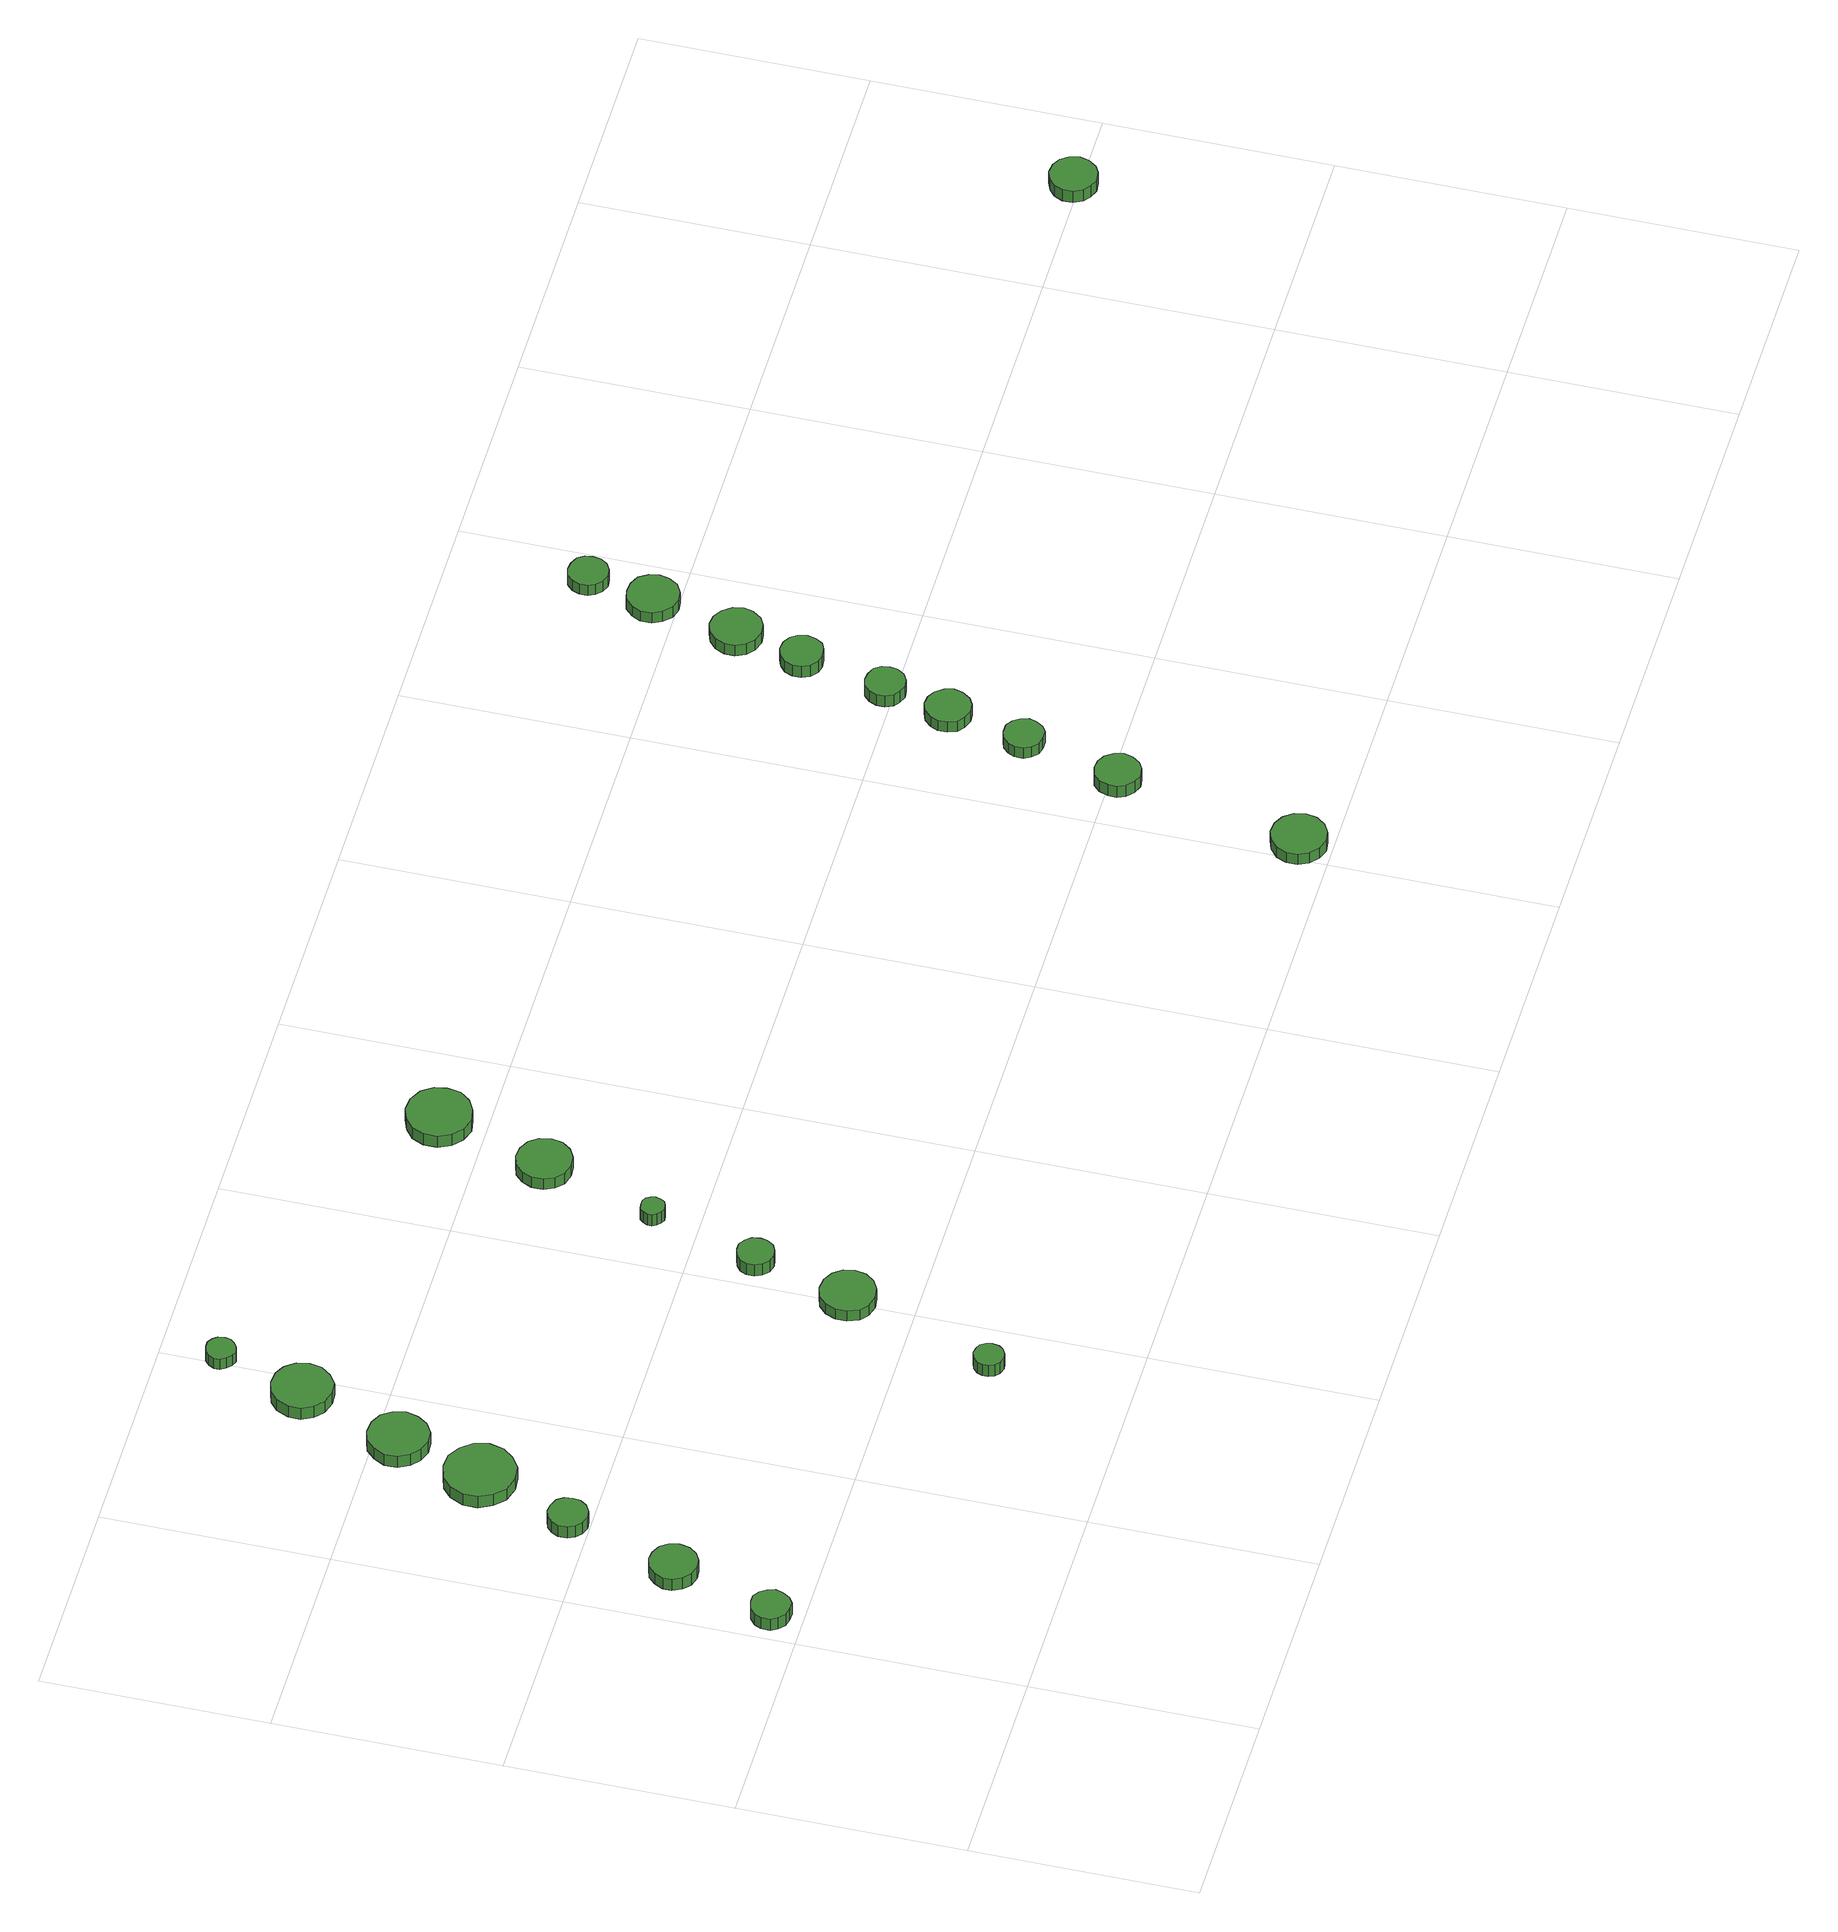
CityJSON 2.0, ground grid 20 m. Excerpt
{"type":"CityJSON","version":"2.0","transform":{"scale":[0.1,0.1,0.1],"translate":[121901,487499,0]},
"CityObjects":{
"tree1":{"type":"SolitaryVegetationObject","attributes":{"function":"something"},"geometry":[{"type":"MultiSurface","lod":"1","boundaries":[[[0,1,2,3,4,5,6,7,8,9,10,11,12,13,14]],[[15,16,17,18,19,20,21,22,23,24,25,26,27,28,29]],[[0,29,28,1]],[[1,28,27,2]],[[2,27,26,3]],[[3,26,25,4]],[[4,25,24,5]],[[5,24,23,6]],[[6,23,22,7]],[[7,22,21,8]],[[8,21,20,9]],[[9,20,19,10]],[[10,19,18,11]],[[11,18,17,12]],[[12,17,16,13]],[[13,16,15,14]],[[14,15,29,0]]]}]},
"tree2":{"type":"SolitaryVegetationObject","attributes":{"function":"something"},"geometry":[{"type":"MultiSurface","lod":"1","boundaries":[[[30,31,32,33,34,35,36,37,38,39,40,41,42,43,44]],[[45,46,47,48,49,50,51,52,53,54,55,56,57,58,59]],[[30,59,58,31]],[[31,58,57,32]],[[32,57,56,33]],[[33,56,55,34]],[[34,55,54,35]],[[35,54,53,36]],[[36,53,52,37]],[[37,52,51,38]],[[38,51,50,39]],[[39,50,49,40]],[[40,49,48,41]],[[41,48,47,42]],[[42,47,46,43]],[[43,46,45,44]],[[44,45,59,30]]]}]},
"tree3":{"type":"SolitaryVegetationObject","attributes":{"function":"something"},"geometry":[{"type":"MultiSurface","lod":"1","boundaries":[[[60,61,62,63,64,65,66,67,68,69,70,71,72,73,74]],[[75,76,77,78,79,80,81,82,83,84,85,86,87,88,89]],[[60,89,88,61]],[[61,88,87,62]],[[62,87,86,63]],[[63,86,85,64]],[[64,85,84,65]],[[65,84,83,66]],[[66,83,82,67]],[[67,82,81,68]],[[68,81,80,69]],[[69,80,79,70]],[[70,79,78,71]],[[71,78,77,72]],[[72,77,76,73]],[[73,76,75,74]],[[74,75,89,60]]]}]},
"tree4":{"type":"SolitaryVegetationObject","attributes":{"function":"something"},"geometry":[{"type":"MultiSurface","lod":"1","boundaries":[[[90,91,92,93,94,95,96,97,98,99,100,101,102,103,104]],[[105,106,107,108,109,110,111,112,113,114,115,116,117,118,119]],[[90,119,118,91]],[[91,118,117,92]],[[92,117,116,93]],[[93,116,115,94]],[[94,115,114,95]],[[95,114,113,96]],[[96,113,112,97]],[[97,112,111,98]],[[98,111,110,99]],[[99,110,109,100]],[[100,109,108,101]],[[101,108,107,102]],[[102,107,106,103]],[[103,106,105,104]],[[104,105,119,90]]]}]},
"tree5":{"type":"SolitaryVegetationObject","attributes":{"function":"something"},"geometry":[{"type":"MultiSurface","lod":"1","boundaries":[[[120,121,122,123,124,125,126,127,128,129,130,131,132,133,134]],[[135,136,137,138,139,140,141,142,143,144,145,146,147,148,149]],[[120,149,148,121]],[[121,148,147,122]],[[122,147,146,123]],[[123,146,145,124]],[[124,145,144,125]],[[125,144,143,126]],[[126,143,142,127]],[[127,142,141,128]],[[128,141,140,129]],[[129,140,139,130]],[[130,139,138,131]],[[131,138,137,132]],[[132,137,136,133]],[[133,136,135,134]],[[134,135,149,120]]]}]},
"tree6":{"type":"SolitaryVegetationObject","attributes":{"function":"something"},"geometry":[{"type":"MultiSurface","lod":"1","boundaries":[[[150,151,152,153,154,155,156,157,158,159,160,161,162,163,164]],[[165,166,167,168,169,170,171,172,173,174,175,176,177,178,179]],[[150,179,178,151]],[[151,178,177,152]],[[152,177,176,153]],[[153,176,175,154]],[[154,175,174,155]],[[155,174,173,156]],[[156,173,172,157]],[[157,172,171,158]],[[158,171,170,159]],[[159,170,169,160]],[[160,169,168,161]],[[161,168,167,162]],[[162,167,166,163]],[[163,166,165,164]],[[164,165,179,150]]]}]},
"tree7":{"type":"SolitaryVegetationObject","attributes":{"function":"something"},"geometry":[{"type":"MultiSurface","lod":"1","boundaries":[[[180,181,182,183,184,185,186,187,188,189,190,191,192,193,194]],[[195,196,197,198,199,200,201,202,203,204,205,206,207,208,209]],[[180,209,208,181]],[[181,208,207,182]],[[182,207,206,183]],[[183,206,205,184]],[[184,205,204,185]],[[185,204,203,186]],[[186,203,202,187]],[[187,202,201,188]],[[188,201,200,189]],[[189,200,199,190]],[[190,199,198,191]],[[191,198,197,192]],[[192,197,196,193]],[[193,196,195,194]],[[194,195,209,180]]]}]},
"tree8":{"type":"SolitaryVegetationObject","attributes":{"function":"something"},"geometry":[{"type":"MultiSurface","lod":"1","boundaries":[[[210,211,212,213,214,215,216,217,218,219,220,221,222,223,224]],[[225,226,227,228,229,230,231,232,233,234,235,236,237,238,239]],[[210,239,238,211]],[[211,238,237,212]],[[212,237,236,213]],[[213,236,235,214]],[[214,235,234,215]],[[215,234,233,216]],[[216,233,232,217]],[[217,232,231,218]],[[218,231,230,219]],[[219,230,229,220]],[[220,229,228,221]],[[221,228,227,222]],[[222,227,226,223]],[[223,226,225,224]],[[224,225,239,210]]]}]},
"tree9":{"type":"SolitaryVegetationObject","attributes":{"function":"something"},"geometry":[{"type":"MultiSurface","lod":"1","boundaries":[[[240,241,242,243,244,245,246,247,248,249,250,251,252,253,254]],[[255,256,257,258,259,260,261,262,263,264,265,266,267,268,269]],[[240,269,268,241]],[[241,268,267,242]],[[242,267,266,243]],[[243,266,265,244]],[[244,265,264,245]],[[245,264,263,246]],[[246,263,262,247]],[[247,262,261,248]],[[248,261,260,249]],[[249,260,259,250]],[[250,259,258,251]],[[251,258,257,252]],[[252,257,256,253]],[[253,256,255,254]],[[254,255,269,240]]]}]},
"tree10":{"type":"SolitaryVegetationObject","attributes":{"function":"something"},"geometry":[{"type":"MultiSurface","lod":"1","boundaries":[[[270,271,272,273,274,275,276,277,278,279,280,281,282,283,284]],[[285,286,287,288,289,290,291,292,293,294,295,296,297,298,299]],[[270,299,298,271]],[[271,298,297,272]],[[272,297,296,273]],[[273,296,295,274]],[[274,295,294,275]],[[275,294,293,276]],[[276,293,292,277]],[[277,292,291,278]],[[278,291,290,279]],[[279,290,289,280]],[[280,289,288,281]],[[281,288,287,282]],[[282,287,286,283]],[[283,286,285,284]],[[284,285,299,270]]]}]},
"tree11":{"type":"SolitaryVegetationObject","attributes":{"function":"something"},"geometry":[{"type":"MultiSurface","lod":"1","boundaries":[[[300,301,302,303,304,305,306,307,308,309,310,311,312,313,314]],[[315,316,317,318,319,320,321,322,323,324,325,326,327,328,329]],[[300,329,328,301]],[[301,328,327,302]],[[302,327,326,303]],[[303,326,325,304]],[[304,325,324,305]],[[305,324,323,306]],[[306,323,322,307]],[[307,322,321,308]],[[308,321,320,309]],[[309,320,319,310]],[[310,319,318,311]],[[311,318,317,312]],[[312,317,316,313]],[[313,316,315,314]],[[314,315,329,300]]]}]},
"tree12":{"type":"SolitaryVegetationObject","attributes":{"function":"something"},"geometry":[{"type":"MultiSurface","lod":"1","boundaries":[[[330,331,332,333,334,335,336,337,338,339,340,341,342,343,344]],[[345,346,347,348,349,350,351,352,353,354,355,356,357,358,359]],[[330,359,358,331]],[[331,358,357,332]],[[332,357,356,333]],[[333,356,355,334]],[[334,355,354,335]],[[335,354,353,336]],[[336,353,352,337]],[[337,352,351,338]],[[338,351,350,339]],[[339,350,349,340]],[[340,349,348,341]],[[341,348,347,342]],[[342,347,346,343]],[[343,346,345,344]],[[344,345,359,330]]]}]},
"tree13":{"type":"SolitaryVegetationObject","attributes":{"function":"something"},"geometry":[{"type":"MultiSurface","lod":"1","boundaries":[[[360,361,362,363,364,365,366,367,368,369,370,371,372,373,374]],[[375,376,377,378,379,380,381,382,383,384,385,386,387,388,389]],[[360,389,388,361]],[[361,388,387,362]],[[362,387,386,363]],[[363,386,385,364]],[[364,385,384,365]],[[365,384,383,366]],[[366,383,382,367]],[[367,382,381,368]],[[368,381,380,369]],[[369,380,379,370]],[[370,379,378,371]],[[371,378,377,372]],[[372,377,376,373]],[[373,376,375,374]],[[374,375,389,360]]]}]},
"tree14":{"type":"SolitaryVegetationObject","attributes":{"function":"something"},"geometry":[{"type":"MultiSurface","lod":"1","boundaries":[[[390,391,392,393,394,395,396,397,398,399,400,401,402,403,404]],[[405,406,407,408,409,410,411,412,413,414,415,416,417,418,419]],[[390,419,418,391]],[[391,418,417,392]],[[392,417,416,393]],[[393,416,415,394]],[[394,415,414,395]],[[395,414,413,396]],[[396,413,412,397]],[[397,412,411,398]],[[398,411,410,399]],[[399,410,409,400]],[[400,409,408,401]],[[401,408,407,402]],[[402,407,406,403]],[[403,406,405,404]],[[404,405,419,390]]]}]},
"tree15":{"type":"SolitaryVegetationObject","attributes":{"function":"something"},"geometry":[{"type":"MultiSurface","lod":"1","boundaries":[[[420,421,422,423,424,425,426,427,428,429,430,431,432,433,434]],[[435,436,437,438,439,440,441,442,443,444,445,446,447,448,449]],[[420,449,448,421]],[[421,448,447,422]],[[422,447,446,423]],[[423,446,445,424]],[[424,445,444,425]],[[425,444,443,426]],[[426,443,442,427]],[[427,442,441,428]],[[428,441,440,429]],[[429,440,439,430]],[[430,439,438,431]],[[431,438,437,432]],[[432,437,436,433]],[[433,436,435,434]],[[434,435,449,420]]]}]},
"tree16":{"type":"SolitaryVegetationObject","attributes":{"function":"something"},"geometry":[{"type":"MultiSurface","lod":"1","boundaries":[[[450,451,452,453,454,455,456,457,458,459,460,461,462,463,464]],[[465,466,467,468,469,470,471,472,473,474,475,476,477,478,479]],[[450,479,478,451]],[[451,478,477,452]],[[452,477,476,453]],[[453,476,475,454]],[[454,475,474,455]],[[455,474,473,456]],[[456,473,472,457]],[[457,472,471,458]],[[458,471,470,459]],[[459,470,469,460]],[[460,469,468,461]],[[461,468,467,462]],[[462,467,466,463]],[[463,466,465,464]],[[464,465,479,450]]]}]},
"tree17":{"type":"SolitaryVegetationObject","attributes":{"function":"something"},"geometry":[{"type":"MultiSurface","lod":"1","boundaries":[[[480,481,482,483,484,485,486,487,488,489,490,491,492,493,494]],[[495,496,497,498,499,500,501,502,503,504,505,506,507,508,509]],[[480,509,508,481]],[[481,508,507,482]],[[482,507,506,483]],[[483,506,505,484]],[[484,505,504,485]],[[485,504,503,486]],[[486,503,502,487]],[[487,502,501,488]],[[488,501,500,489]],[[489,500,499,490]],[[490,499,498,491]],[[491,498,497,492]],[[492,497,496,493]],[[493,496,495,494]],[[494,495,509,480]]]}]},
"tree18":{"type":"SolitaryVegetationObject","attributes":{"function":"something"},"geometry":[{"type":"MultiSurface","lod":"1","boundaries":[[[510,511,512,513,514,515,516,517,518,519,520,521,522,523,524]],[[525,526,527,528,529,530,531,532,533,534,535,536,537,538,539]],[[510,539,538,511]],[[511,538,537,512]],[[512,537,536,513]],[[513,536,535,514]],[[514,535,534,515]],[[515,534,533,516]],[[516,533,532,517]],[[517,532,531,518]],[[518,531,530,519]],[[519,530,529,520]],[[520,529,528,521]],[[521,528,527,522]],[[522,527,526,523]],[[523,526,525,524]],[[524,525,539,510]]]}]},
"tree19":{"type":"SolitaryVegetationObject","attributes":{"function":"something"},"geometry":[{"type":"MultiSurface","lod":"1","boundaries":[[[540,541,542,543,544,545,546,547,548,549,550,551,552,553,554]],[[555,556,557,558,559,560,561,562,563,564,565,566,567,568,569]],[[540,569,568,541]],[[541,568,567,542]],[[542,567,566,543]],[[543,566,565,544]],[[544,565,564,545]],[[545,564,563,546]],[[546,563,562,547]],[[547,562,561,548]],[[548,561,560,549]],[[549,560,559,550]],[[550,559,558,551]],[[551,558,557,552]],[[552,557,556,553]],[[553,556,555,554]],[[554,555,569,540]]]}]},
"tree20":{"type":"SolitaryVegetationObject","attributes":{"function":"something"},"geometry":[{"type":"MultiSurface","lod":"1","boundaries":[[[570,571,572,573,574,575,576,577,578,579,580,581,582,583,584]],[[585,586,587,588,589,590,591,592,593,594,595,596,597,598,599]],[[570,599,598,571]],[[571,598,597,572]],[[572,597,596,573]],[[573,596,595,574]],[[574,595,594,575]],[[575,594,593,576]],[[576,593,592,577]],[[577,592,591,578]],[[578,591,590,579]],[[579,590,589,580]],[[580,589,588,581]],[[581,588,587,582]],[[582,587,586,583]],[[583,586,585,584]],[[584,585,599,570]]]}]},
"tree21":{"type":"SolitaryVegetationObject","attributes":{"function":"something"},"geometry":[{"type":"MultiSurface","lod":"1","boundaries":[[[600,601,602,603,604,605,606,607,608,609,610,611,612,613,614]],[[615,616,617,618,619,620,621,622,623,624,625,626,627,628,629]],[[600,629,628,601]],[[601,628,627,602]],[[602,627,626,603]],[[603,626,625,604]],[[604,625,624,605]],[[605,624,623,606]],[[606,623,622,607]],[[607,622,621,608]],[[608,621,620,609]],[[609,620,619,610]],[[610,619,618,611]],[[611,618,617,612]],[[612,617,616,613]],[[613,616,615,614]],[[614,615,629,600]]]}]},
"tree22":{"type":"SolitaryVegetationObject","attributes":{"function":"something"},"geometry":[{"type":"MultiSurface","lod":"1","boundaries":[[[630,631,632,633,634,635,636,637,638,639,640,641,642,643,644]],[[645,646,647,648,649,650,651,652,653,654,655,656,657,658,659]],[[630,659,658,631]],[[631,658,657,632]],[[632,657,656,633]],[[633,656,655,634]],[[634,655,654,635]],[[635,654,653,636]],[[636,653,652,637]],[[637,652,651,638]],[[638,651,650,639]],[[639,650,649,640]],[[640,649,648,641]],[[641,648,647,642]],[[642,647,646,643]],[[643,646,645,644]],[[644,645,659,630]]]}]},
"tree23":{"type":"SolitaryVegetationObject","attributes":{"function":"something"},"geometry":[{"type":"MultiSurface","lod":"1","boundaries":[[[660,661,662,663,664,665,666,667,668,669,670,671,672,673,674]],[[675,676,677,678,679,680,681,682,683,684,685,686,687,688,689]],[[660,689,688,661]],[[661,688,687,662]],[[662,687,686,663]],[[663,686,685,664]],[[664,685,684,665]],[[665,684,683,666]],[[666,683,682,667]],[[667,682,681,668]],[[668,681,680,669]],[[669,680,679,670]],[[670,679,678,671]],[[671,678,677,672]],[[672,677,676,673]],[[673,676,675,674]],[[674,675,689,660]]]}]}
},
"vertices":[
[44,228,16],[42,235,16],[38,241,16],[32,245,16],[25,245,16],[18,243,16],[12,238,16],[9,232,16],[9,224,16],[12,218,16],[18,213,16],[25,211,16],[32,211,16],[38,215,16],[42,221,16],[42,221,3],[38,215,3],[32,211,3],[25,211,3],[18,213,3],[12,218,3],[9,224,3],[9,232,3],[12,238,3],[18,243,3],[25,245,3],[32,245,3],[38,241,3],[42,235,3],[44,228,3],
[76,319,16],[74,328,16],[69,335,16],[61,339,16],[53,340,16],[44,337,16],[38,331,16],[34,323,16],[34,315,16],[38,307,16],[44,301,16],[53,298,16],[61,299,16],[69,303,16],[74,310,16],[74,310,3],[69,303,3],[61,299,3],[53,298,3],[44,301,3],[38,307,3],[34,315,3],[34,323,3],[38,331,3],[44,337,3],[53,340,3],[61,339,3],[69,335,3],[74,328,3],[76,319,3],
[106,419,16],[105,426,16],[101,432,16],[94,435,16],[87,436,16],[80,434,16],[75,429,16],[72,423,16],[72,415,16],[75,409,16],[80,404,16],[87,401,16],[94,402,16],[101,406,16],[105,412,16],[105,412,3],[101,406,3],[94,402,3],[87,401,3],[80,404,3],[75,409,3],[72,415,3],[72,423,3],[75,429,3],[80,434,3],[87,436,3],[94,435,3],[101,432,3],[105,426,3],[106,419,3],
[150,502,17],[147,515,17],[139,525,17],[128,532,17],[115,533,17],[102,529,17],[93,521,17],[87,509,17],[87,496,17],[93,484,17],[102,475,17],[115,471,17],[128,472,17],[139,479,17],[147,489,17],[147,489,4],[139,479,4],[128,472,4],[115,471,4],[102,475,4],[93,484,4],[87,496,4],[87,509,4],[93,521,4],[102,529,4],[115,533,4],[128,532,4],[139,525,4],[147,515,4],[150,502,4],
[170,579,16],[167,590,16],[161,599,16],[151,604,16],[140,605,16],[130,602,16],[122,594,16],[117,584,16],[117,573,16],[122,563,16],[130,556,16],[140,552,16],[151,553,16],[161,559,16],[167,568,16],[167,568,3],[161,559,3],[151,553,3],[140,552,3],[130,556,3],[122,563,3],[117,573,3],[117,584,3],[122,594,3],[130,602,3],[140,605,3],[151,604,3],[161,599,3],[167,590,3],[170,579,3],
[205,671,16],[203,682,16],[196,691,16],[187,696,16],[176,697,16],[165,694,16],[157,687,16],[152,676,16],[152,665,16],[157,655,16],[165,648,16],[176,644,16],[187,645,16],[196,651,16],[203,660,16],[203,660,3],[196,651,3],[187,645,3],[176,644,3],[165,648,3],[157,655,3],[152,665,3],[152,676,3],[157,687,3],[165,694,3],[176,697,3],[187,696,3],[196,691,3],[203,682,3],[205,671,3],
[371,126,15],[370,131,15],[367,136,15],[362,138,15],[357,139,15],[351,137,15],[347,133,15],[345,128,15],[345,123,15],[347,118,15],[351,114,15],[357,112,15],[362,113,15],[367,116,15],[370,120,15],[370,120,2],[367,116,2],[362,113,2],[357,112,2],[351,114,2],[347,118,2],[345,123,2],[345,128,2],[347,133,2],[351,137,2],[357,139,2],[362,138,2],[367,136,2],[370,131,2],[371,126,2],
[217,747,16],[216,753,16],[213,757,16],[208,760,16],[203,760,16],[198,759,16],[194,755,16],[191,750,16],[191,745,16],[194,740,16],[198,736,16],[203,734,16],[208,735,16],[213,738,16],[216,742,16],[216,742,4],[213,738,4],[208,735,4],[203,734,4],[198,736,4],[194,740,4],[191,745,4],[191,750,4],[194,755,4],[198,759,4],[203,760,4],[208,760,4],[213,757,4],[216,753,4],[217,747,4],
[425,258,16],[423,268,16],[417,276,16],[408,281,16],[398,282,16],[388,279,16],[381,272,16],[377,263,16],[377,253,16],[381,243,16],[388,237,16],[398,234,16],[408,235,16],[417,240,16],[423,248,16],[423,248,4],[417,240,4],[408,235,4],[398,234,4],[388,237,4],[381,243,4],[377,253,4],[377,263,4],[381,272,4],[388,279,4],[398,282,4],[408,281,4],[417,276,4],[423,268,4],[425,258,4],
[442,344,16],[441,351,16],[437,356,16],[431,360,16],[425,360,16],[418,358,16],[413,354,16],[410,348,16],[410,341,16],[413,335,16],[418,330,16],[425,328,16],[431,329,16],[437,332,16],[441,338,16],[441,338,3],[437,332,3],[431,329,3],[425,328,3],[418,330,3],[413,335,3],[410,341,3],[410,348,3],[413,354,3],[418,358,3],[425,360,3],[431,360,3],[437,356,3],[441,351,3],[442,344,3],
[468,441,15],[467,445,15],[465,449,15],[461,451,15],[456,451,15],[452,450,15],[449,447,15],[447,443,15],[447,439,15],[449,435,15],[452,432,15],[456,430,15],[461,431,15],[465,433,15],[467,437,15],[467,437,2],[465,433,2],[461,431,2],[456,430,2],[452,432,2],[449,435,2],[447,439,2],[447,443,2],[449,447,2],[452,450,2],[456,451,2],[461,451,2],[465,449,2],[467,445,2],[468,441,2],
[512,542,16],[510,552,16],[504,560,16],[495,565,16],[485,566,16],[475,563,16],[468,556,16],[464,547,16],[464,537,16],[468,528,16],[475,521,16],[485,518,16],[495,519,16],[504,524,16],[510,532,16],[510,532,4],[504,524,4],[495,519,4],[485,518,4],[475,521,4],[468,528,4],[464,537,4],[464,547,4],[468,556,4],[475,563,4],[485,566,4],[495,565,4],[504,560,4],[510,552,4],[512,542,4],
[548,641,16],[546,652,16],[539,662,16],[528,668,16],[516,669,16],[505,665,16],[496,658,16],[491,647,16],[491,635,16],[496,624,16],[505,616,16],[516,612,16],[528,614,16],[539,620,16],[546,629,16],[546,629,3],[539,620,3],[528,614,3],[516,612,3],[505,616,3],[496,624,3],[491,635,3],[491,647,3],[496,658,3],[505,665,3],[516,669,3],[528,668,3],[539,662,3],[546,652,3],[548,641,3],
[1042,29,14],[1040,39,14],[1034,47,14],[1025,52,14],[1015,53,14],[1006,50,14],[998,43,14],[994,34,14],[994,24,14],[998,15,14],[1006,8,14],[1015,5,14],[1025,6,14],[1034,11,14],[1040,19,14],[1040,19,2],[1034,11,2],[1025,6,2],[1015,5,2],[1006,8,2],[998,15,2],[994,24,2],[994,34,2],[998,43,2],[1006,50,2],[1015,53,2],[1025,52,2],[1034,47,2],[1040,39,2],[1042,29,2],
[1073,194,14],[1071,202,14],[1066,209,14],[1059,213,14],[1051,214,14],[1043,212,14],[1037,206,14],[1034,198,14],[1034,190,14],[1037,183,14],[1043,177,14],[1051,174,14],[1059,175,14],[1066,179,14],[1071,186,14],[1071,186,1],[1066,179,1],[1059,175,1],[1051,174,1],[1043,177,1],[1037,183,1],[1034,190,1],[1034,198,1],[1037,206,1],[1043,212,1],[1051,214,1],[1059,213,1],[1066,209,1],[1071,202,1],[1073,194,1],
[1094,281,13],[1092,288,13],[1088,294,13],[1082,298,13],[1074,298,13],[1067,296,13],[1062,291,13],[1059,285,13],[1059,277,13],[1062,271,13],[1067,266,13],[1074,264,13],[1082,264,13],[1088,268,13],[1092,274,13],[1092,274,1],[1088,268,1],[1082,264,1],[1074,264,1],[1067,266,1],[1062,271,1],[1059,277,1],[1059,285,1],[1062,291,1],[1067,296,1],[1074,298,1],[1082,298,1],[1088,294,1],[1092,288,1],[1094,281,1],
[1111,350,14],[1109,358,14],[1104,365,14],[1097,369,14],[1089,370,14],[1081,367,14],[1075,361,14],[1072,354,14],[1072,346,14],[1075,338,14],[1081,333,14],[1089,330,14],[1097,331,14],[1104,335,14],[1109,342,14],[1109,342,2],[1104,335,2],[1097,331,2],[1089,330,2],[1081,333,2],[1075,338,2],[1072,346,2],[1072,354,2],[1075,361,2],[1081,367,2],[1089,370,2],[1097,369,2],[1104,365,2],[1109,358,2],[1111,350,2],
[1122,408,15],[1121,415,15],[1117,421,15],[1110,424,15],[1103,425,15],[1096,423,15],[1091,418,15],[1088,411,15],[1088,404,15],[1091,397,15],[1096,393,15],[1103,390,15],[1110,391,15],[1117,395,15],[1121,401,15],[1121,401,2],[1117,395,2],[1110,391,2],[1103,390,2],[1096,393,2],[1091,397,2],[1088,404,2],[1088,411,2],[1091,418,2],[1096,423,2],[1103,425,2],[1110,424,2],[1117,421,2],[1121,415,2],[1122,408,2],
[1142,484,14],[1140,492,14],[1136,498,14],[1129,502,14],[1121,503,14],[1114,500,14],[1108,495,14],[1105,488,14],[1105,480,14],[1108,473,14],[1114,468,14],[1121,466,14],[1129,467,14],[1136,470,14],[1140,477,14],[1140,477,1],[1136,470,1],[1129,467,1],[1121,466,1],[1114,468,1],[1108,473,1],[1105,480,1],[1105,488,1],[1108,495,1],[1114,500,1],[1121,503,1],[1129,502,1],[1136,498,1],[1140,492,1],[1142,484,1],
[1160,544,14],[1158,553,14],[1152,561,14],[1144,566,14],[1135,567,14],[1126,564,14],[1119,558,14],[1115,549,14],[1115,540,14],[1119,531,14],[1126,525,14],[1135,522,14],[1144,523,14],[1152,527,14],[1158,535,14],[1158,535,2],[1152,527,2],[1144,523,2],[1135,522,2],[1126,525,2],[1119,531,2],[1115,540,2],[1115,549,2],[1119,558,2],[1126,564,2],[1135,567,2],[1144,566,2],[1152,561,2],[1158,553,2],[1160,544,2],
[1178,621,16],[1176,630,16],[1171,638,16],[1162,642,16],[1153,643,16],[1144,641,16],[1137,634,16],[1133,626,16],[1133,616,16],[1137,608,16],[1144,601,16],[1153,598,16],[1162,599,16],[1171,604,16],[1176,612,16],[1176,612,4],[1171,604,4],[1162,599,4],[1153,598,4],[1144,601,4],[1137,608,4],[1133,616,4],[1133,626,4],[1137,634,4],[1144,641,4],[1153,643,4],[1162,642,4],[1171,638,4],[1176,630,4],[1178,621,4],
[1185,680,16],[1184,687,16],[1180,693,16],[1173,696,16],[1166,697,16],[1159,695,16],[1154,690,16],[1151,683,16],[1151,676,16],[1154,670,16],[1159,665,16],[1166,662,16],[1173,663,16],[1180,667,16],[1184,673,16],[1184,673,4],[1180,667,4],[1173,663,4],[1166,662,4],[1159,665,4],[1154,670,4],[1151,676,4],[1151,683,4],[1154,690,4],[1159,695,4],[1166,697,4],[1173,696,4],[1180,693,4],[1184,687,4],[1185,680,4],
[1733,402,26],[1731,411,26],[1726,418,26],[1719,422,26],[1710,423,26],[1702,420,26],[1696,415,26],[1692,407,26],[1692,398,26],[1696,390,26],[1702,385,26],[1710,382,26],[1719,383,26],[1726,387,26],[1731,394,26],[1731,394,13],[1726,387,13],[1719,383,13],[1710,382,13],[1702,385,13],[1696,390,13],[1692,398,13],[1692,407,13],[1696,415,13],[1702,420,13],[1710,423,13],[1719,422,13],[1726,418,13],[1731,411,13],[1733,402,13]
]}
